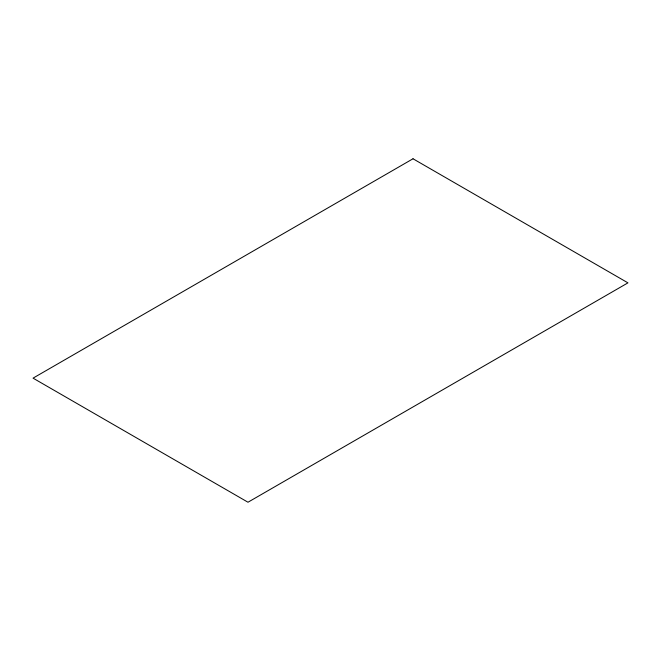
<?xml version="1.0" encoding="UTF-8"?>
<svg xmlns="http://www.w3.org/2000/svg" width="661" height="661" viewBox="0 0 661 661"><rect width="100%" height="100%" fill="white"/><g stroke="black" fill="none" stroke-linecap="round" stroke-linejoin="round"><path stroke-width="0.99" d="M413.018 158.772L33.05 378.142L247.982 502.228L627.95 282.858L413.018 158.772"/></g></svg>
